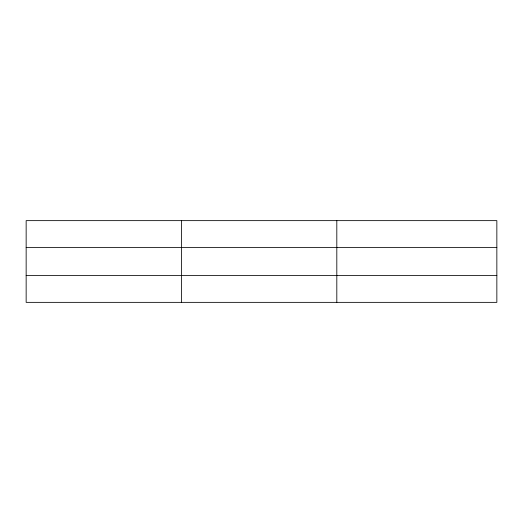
<?xml version="1.0" encoding="UTF-8"?>
<svg xmlns="http://www.w3.org/2000/svg" width="523" height="523" viewBox="0 0 523 523"><rect width="100%" height="100%" fill="white"/><g stroke="black" fill="none" stroke-linecap="round" stroke-linejoin="round"><path stroke-width="0.78" d="M181.481 302.359L181.481 220.641M336.812 302.359L336.812 220.641M496.85 275.392L496.85 302.359L26.15 302.359L26.15 220.641L496.85 220.641L496.85 275.392L26.15 275.392M26.15 247.608L496.85 247.608"/></g></svg>
